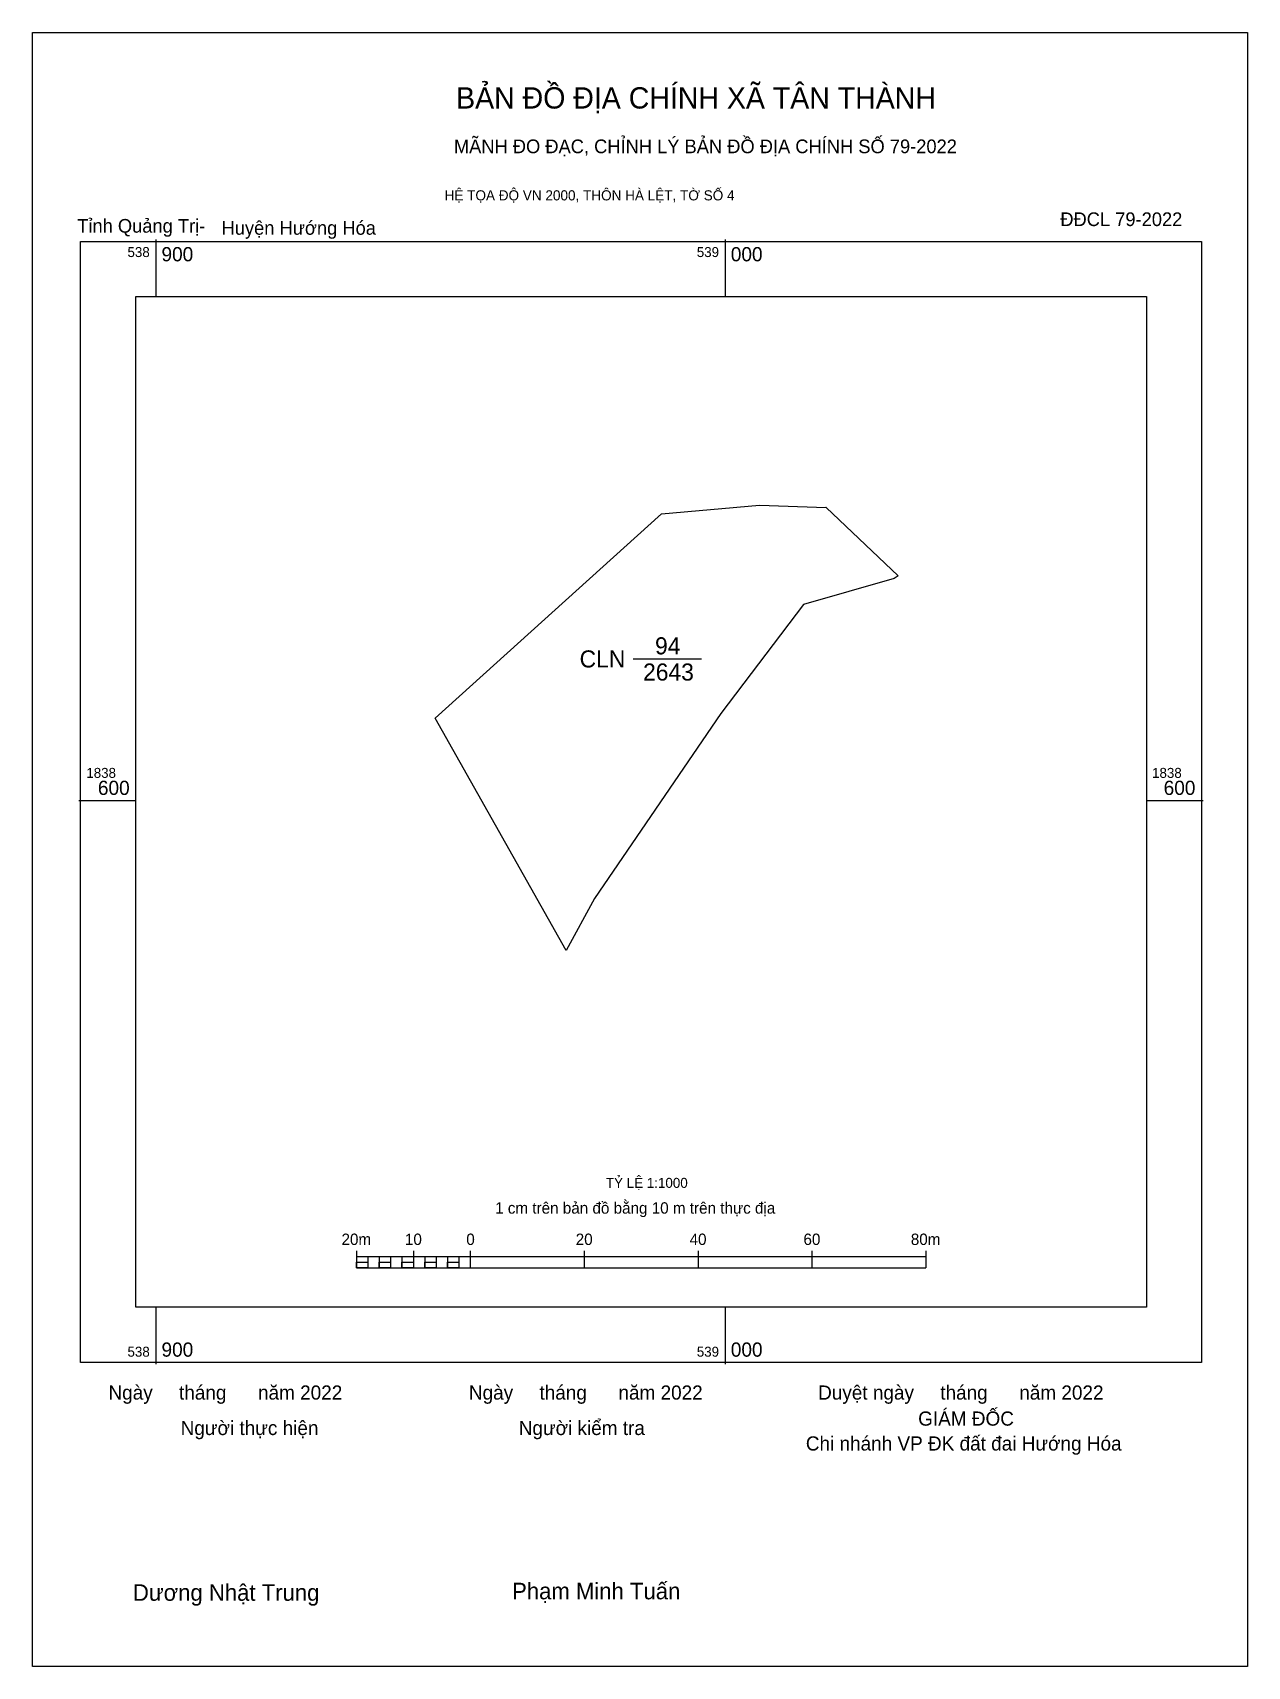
# Model space of a CAD drawing. Extents: x 538878 to 539092, y 1838448 to 1838735.
import ezdxf

# ---------------------------------------------------------------- set-up
doc = ezdxf.new("R2010")
doc.units = 0
for name, color, linetype in [('Level 10', 7, 'Continuous'), ('Level 13', 7, 'Continuous'), ('Level 15', 7, 'Continuous'), ('Level 27', 7, 'Continuous'), ('Level 6', 7, 'Continuous'), ('Level 62', 7, 'Continuous'), ('Level 63', 7, 'Continuous'), ('Level 9', 7, 'Continuous')]:
    doc.layers.add(name, color=color, linetype=linetype)

msp = doc.modelspace()

# ---------------------------------------------------------------- linework, layer by layer
at = {"layer": 'Level 10'}
msp.add_line((538983.83, 1838624.89), (538995.83, 1838624.89), dxfattribs=at)
msp.add_lwpolyline([(539006.06, 1838651.91), (539017.73, 1838651.47), (539030.4, 1838639.46), (539029.72, 1838639.03), (539013.77, 1838634.45), (538999.27, 1838615.28), (538977.08, 1838582.84), (538972.06, 1838573.67), (538949.09, 1838614.47), (538988.8, 1838650.39)], close=True, dxfattribs=at)
at = {"layer": 'Level 15'}
msp.add_lwpolyline([(538878.37, 1838734.88), (539091.73, 1838734.88), (539091.73, 1838447.96), (538878.37, 1838447.96)], close=True, dxfattribs=at)
at = {"layer": 'Level 27'}
for p, q in [((539017.73, 1838651.47), (539017.72, 1838651.47)), ((539030.4, 1838639.46), (539030.41, 1838639.46))]:
    msp.add_line(p, q, dxfattribs=at)
at = {"layer": 'Level 62'}
msp.add_lwpolyline([(538896.49, 1838688.54), (539074, 1838688.54), (539074, 1838511.02), (538896.49, 1838511.02)], close=True, dxfattribs=at)
at = {"layer": 'Level 63'}
for p, q in [((538900, 1838698.54), (538900, 1838688.54)), ((539000, 1838698.54), (539000, 1838688.54)), ((538886.49, 1838600), (538896.49, 1838600)), ((539074, 1838600), (539084, 1838600)), ((538935.24, 1838520.96), (538935.24, 1838517.96)), ((538935.24, 1838519.96), (539035.24, 1838519.96)), ((538937.24, 1838519.96), (538937.24, 1838517.96)), ((538939.24, 1838519.96), (538939.24, 1838517.96)), ((538941.24, 1838519.96), (538941.24, 1838517.96)), ((538943.24, 1838519.96), (538943.24, 1838517.96)), ((538945.24, 1838520.96), (538945.24, 1838517.96)), ((538945.24, 1838519.96), (538945.24, 1838517.96)), ((538947.24, 1838519.96), (538947.24, 1838517.96)), ((538949.24, 1838519.96), (538949.24, 1838517.96)), ((538951.24, 1838519.96), (538951.24, 1838517.96)), ((538953.24, 1838519.96), (538953.24, 1838517.96)), ((538955.24, 1838520.96), (538955.24, 1838517.96)), ((538955.24, 1838519.96), (538955.24, 1838517.96)), ((538975.24, 1838520.96), (538975.24, 1838517.96)), ((538995.24, 1838520.96), (538995.24, 1838517.96)), ((539015.24, 1838520.96), (539015.24, 1838517.96)), ((539035.24, 1838520.96), (539035.24, 1838517.96)), ((538935.24, 1838517.96), (539035.24, 1838517.96)), ((538900, 1838511.02), (538900, 1838501.02)), ((539000, 1838511.02), (539000, 1838501.02))]:
    msp.add_line(p, q, dxfattribs=at)
for points in [[(538886.8, 1838698.22), (539083.69, 1838698.22), (539083.69, 1838501.34), (538886.8, 1838501.34)], [(538935.24, 1838518.96), (538937.24, 1838518.96), (538937.24, 1838517.96), (538935.24, 1838517.96)], [(538935.24, 1838518.96), (538937.24, 1838518.96), (538937.24, 1838517.96), (538935.24, 1838517.96)], [(538939.24, 1838518.96), (538941.24, 1838518.96), (538941.24, 1838517.96), (538939.24, 1838517.96)], [(538943.24, 1838518.96), (538945.24, 1838518.96), (538945.24, 1838517.96), (538943.24, 1838517.96)], [(538947.24, 1838518.96), (538949.24, 1838518.96), (538949.24, 1838517.96), (538947.24, 1838517.96)], [(538951.24, 1838518.96), (538953.24, 1838518.96), (538953.24, 1838517.96), (538951.24, 1838517.96)]]:
    msp.add_lwpolyline(points, close=True, dxfattribs=at)

# ---------------------------------------------------------------- texts
at = {"layer": 'Level 13'}
for s, p in [('94', (538987.69, 1838625.69)), ('CLN', (538974.44, 1838623.39)), ('2643', (538985.59, 1838621.09))]:
    msp.add_text(s, height=3, dxfattribs=at).set_placement(p)
at = {"layer": 'Level 6'}
msp.add_text('TỶ LỆ 1:1000', height=1.7579, dxfattribs=at).set_placement((538979.06, 1838531.99))
at = {"layer": 'Level 63'}
for s, height, p in [('BẢN ĐỒ ĐỊA CHÍNH XÃ TÂN THÀNH', 3.7437, (538952.75, 1838721.55)), ('MÃNH ĐO ĐẠC, CHỈNH LÝ BẢN ĐỒ ĐỊA CHÍNH SỐ 79-2022', 2.4022, (538952.36, 1838713.71)), ('HỆ TỌA ĐỘ VN 2000, THÔN HÀ LỆT, TỜ SỐ 4', 1.7782, (538950.73, 1838705.42)), ('538', 1.75, (538895.03, 1838695.47)), ('900', 2.5, (538901, 1838694.72)), ('539', 1.75, (538995.03, 1838695.47)), ('000', 2.5, (539001, 1838694.72)), ('1838', 1.75, (538887.8, 1838604)), ('1838', 1.75, (539075, 1838604)), ('600', 2.5, (538889.83, 1838601)), ('600', 2.5, (539077.03, 1838601)), ('1 cm trên bản đồ bằng 10 m trên thực địa', 2, (538959.6, 1838527.46)), ('20m', 2, (538932.62, 1838521.96)), ('10', 2, (538943.76, 1838521.96)), ('0', 2, (538954.54, 1838521.96)), ('20', 2, (538973.76, 1838521.96)), ('40', 2, (538993.76, 1838521.96)), ('60', 2, (539013.76, 1838521.96)), ('80m', 2, (539032.62, 1838521.96)), ('538', 1.75, (538895.03, 1838502.34)), ('900', 2.5, (538901, 1838502.34)), ('539', 1.75, (538995.03, 1838502.34)), ('000', 2.5, (539001, 1838502.34)), ('Ngày     tháng      năm 2022', 2.4883, (538891.69, 1838494.8)), ('Ngày     tháng      năm 2022', 2.4883, (538955, 1838494.8)), ('Duyệt ngày     tháng      năm 2022', 2.4883, (539016.34, 1838494.8)), ('Người thực hiện', 2.4883, (538904.36, 1838488.58)), ('Người kiểm tra', 2.4883, (538963.75, 1838488.58)), ('GIÁM ĐỐC', 2.488, (539033.91, 1838490.23)), ('Chi nhánh VP ĐK đất đai Hướng Hóa', 2.4883, (539014.18, 1838485.86)), ('Dương Nhật Trung', 2.9024, (538895.98, 1838459.47)), ('Phạm Minh Tuấn', 2.9024, (538962.58, 1838459.73))]:
    msp.add_text(s, height=height, dxfattribs=at).set_placement(p)
at = {"layer": 'Level 9'}
for s, p in [('ĐĐCL 79-2022', (539058.88, 1838700.91)), ('Tỉnh Quảng Trị-', (538886.2, 1838699.75)), ('Huyện Hướng Hóa', (538911.55, 1838699.39))]:
    msp.add_text(s, height=2.4022, dxfattribs=at).set_placement(p)

doc.saveas('drawing.dxf')
